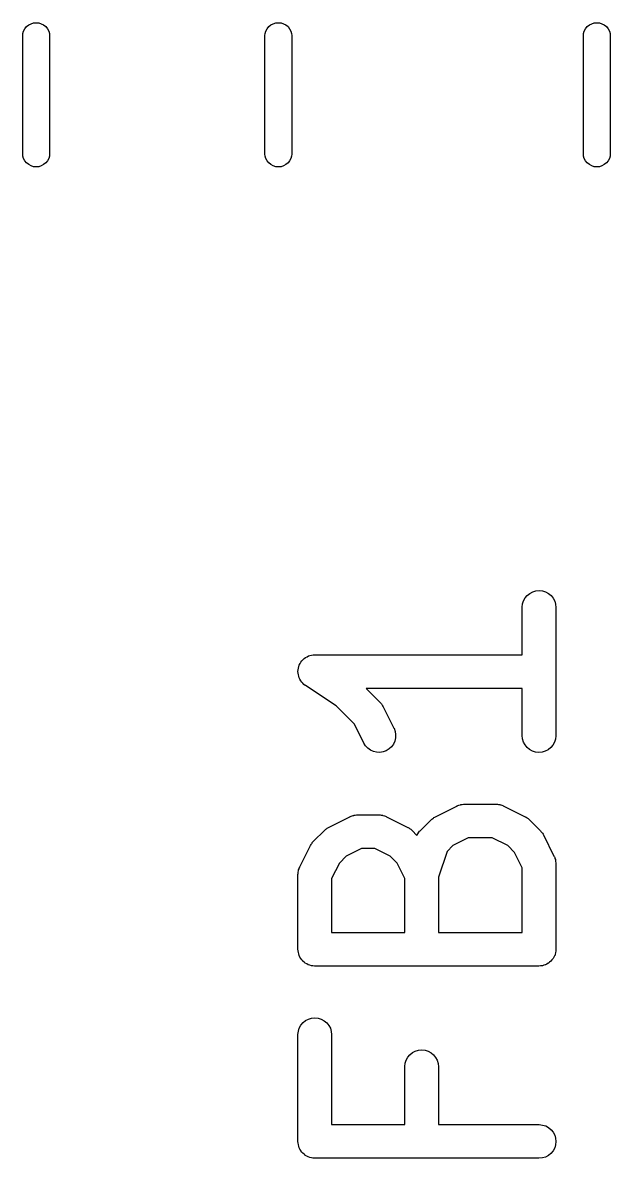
# Model space of a CAD drawing. Extents: x 50 to 150, y -150 to -50.
# Drawn here: x 110.15 to 112.77, y -62.24 to -57.18 of the extents above; entities that cross this region are included whole.
import ezdxf

# ---------------------------------------------------------------- set-up
doc = ezdxf.new("R2010")
doc.units = 0
doc.layers.add('BLACK', color=7, linetype='CONTINUOUS')

msp = doc.modelspace()

# ---------------------------------------------------------------- linework, layer by layer
at = {"layer": 'BLACK', "linetype": 'CONTINUOUS'}
for p, q in [((110.154, -57.2157), (110.16, -57.2053)), ((110.16, -57.2053), (110.167, -57.1961)), ((110.167, -57.1961), (110.177, -57.1886)), ((110.177, -57.1886), (110.187, -57.183)), ((110.187, -57.183), (110.198, -57.1796)), ((110.198, -57.1796), (110.21, -57.1785)), ((110.21, -57.1785), (110.222, -57.1796)), ((110.222, -57.1796), (110.233, -57.183)), ((110.233, -57.183), (110.243, -57.1886)), ((110.243, -57.1886), (110.253, -57.1961)), ((110.253, -57.1961), (110.26, -57.2053)), ((110.26, -57.2053), (110.266, -57.2157)), ((111.234, -57.2157), (111.24, -57.2053)), ((111.24, -57.2053), (111.247, -57.1961)), ((111.247, -57.1961), (111.257, -57.1886)), ((111.257, -57.1886), (111.267, -57.183)), ((111.267, -57.183), (111.278, -57.1796)), ((111.278, -57.1796), (111.29, -57.1785)), ((111.29, -57.1785), (111.302, -57.1796)), ((111.302, -57.1796), (111.313, -57.183)), ((111.313, -57.183), (111.323, -57.1886)), ((111.323, -57.1886), (111.333, -57.1961)), ((111.333, -57.1961), (111.34, -57.2053)), ((111.34, -57.2053), (111.346, -57.2157)), ((112.654, -57.2157), (112.66, -57.2053)), ((112.66, -57.2053), (112.667, -57.1961)), ((112.667, -57.1961), (112.677, -57.1886)), ((112.677, -57.1886), (112.687, -57.183)), ((112.687, -57.183), (112.698, -57.1796)), ((112.698, -57.1796), (112.71, -57.1785)), ((112.71, -57.1785), (112.722, -57.1796)), ((112.722, -57.1796), (112.733, -57.183)), ((112.733, -57.183), (112.743, -57.1886)), ((112.743, -57.1886), (112.753, -57.1961)), ((112.753, -57.1961), (112.76, -57.2053)), ((112.76, -57.2053), (112.766, -57.2157)), ((110.15, -57.2358), (110.151, -57.227)), ((110.15, -57.7642), (110.15, -57.2358)), ((110.151, -57.227), (110.154, -57.2157)), ((110.266, -57.2157), (110.269, -57.227)), ((110.269, -57.227), (110.27, -57.2358)), ((110.27, -57.2358), (110.27, -57.7642)), ((111.23, -57.2358), (111.231, -57.227)), ((111.23, -57.7642), (111.23, -57.2358)), ((111.231, -57.227), (111.234, -57.2157)), ((111.346, -57.2157), (111.349, -57.227)), ((111.349, -57.227), (111.35, -57.2358)), ((111.35, -57.2358), (111.35, -57.7642)), ((112.65, -57.2358), (112.651, -57.227)), ((112.65, -57.7642), (112.65, -57.2358)), ((112.651, -57.227), (112.654, -57.2157)), ((112.766, -57.2157), (112.769, -57.227)), ((112.769, -57.227), (112.77, -57.2358)), ((112.77, -57.2358), (112.77, -57.7642)), ((110.151, -57.773), (110.15, -57.7642)), ((110.27, -57.7642), (110.269, -57.773)), ((111.231, -57.773), (111.23, -57.7642)), ((111.35, -57.7642), (111.349, -57.773)), ((112.651, -57.773), (112.65, -57.7642)), ((112.77, -57.7642), (112.769, -57.773)), ((110.154, -57.7843), (110.151, -57.773)), ((110.16, -57.7947), (110.154, -57.7843)), ((110.167, -57.8039), (110.16, -57.7947)), ((110.177, -57.8114), (110.167, -57.8039)), ((110.187, -57.817), (110.177, -57.8114)), ((110.198, -57.8204), (110.187, -57.817)), ((110.21, -57.8215), (110.198, -57.8204)), ((110.222, -57.8204), (110.21, -57.8215)), ((110.233, -57.817), (110.222, -57.8204)), ((110.243, -57.8114), (110.233, -57.817)), ((110.253, -57.8039), (110.243, -57.8114)), ((110.26, -57.7947), (110.253, -57.8039)), ((110.266, -57.7843), (110.26, -57.7947)), ((110.269, -57.773), (110.266, -57.7843)), ((111.234, -57.7843), (111.231, -57.773)), ((111.24, -57.7947), (111.234, -57.7843)), ((111.247, -57.8039), (111.24, -57.7947)), ((111.257, -57.8114), (111.247, -57.8039)), ((111.267, -57.817), (111.257, -57.8114)), ((111.278, -57.8204), (111.267, -57.817)), ((111.29, -57.8215), (111.278, -57.8204)), ((111.302, -57.8204), (111.29, -57.8215)), ((111.313, -57.817), (111.302, -57.8204)), ((111.323, -57.8114), (111.313, -57.817)), ((111.333, -57.8039), (111.323, -57.8114)), ((111.34, -57.7947), (111.333, -57.8039)), ((111.346, -57.7843), (111.34, -57.7947)), ((111.349, -57.773), (111.346, -57.7843)), ((112.654, -57.7843), (112.651, -57.773)), ((112.66, -57.7947), (112.654, -57.7843)), ((112.667, -57.8039), (112.66, -57.7947)), ((112.677, -57.8114), (112.667, -57.8039)), ((112.687, -57.817), (112.677, -57.8114)), ((112.698, -57.8204), (112.687, -57.817)), ((112.71, -57.8215), (112.698, -57.8204)), ((112.722, -57.8204), (112.71, -57.8215)), ((112.733, -57.817), (112.722, -57.8204)), ((112.743, -57.8114), (112.733, -57.817)), ((112.753, -57.8039), (112.743, -57.8114)), ((112.76, -57.7947), (112.753, -57.8039)), ((112.766, -57.7843), (112.76, -57.7947)), ((112.769, -57.773), (112.766, -57.7843)), ((112.383, -59.7562), (112.39, -59.7433)), ((112.39, -59.7433), (112.4, -59.7321)), ((112.4, -59.7321), (112.411, -59.723)), ((112.411, -59.723), (112.424, -59.7162)), ((112.424, -59.7162), (112.438, -59.712)), ((112.438, -59.712), (112.453, -59.7107)), ((112.453, -59.7107), (112.467, -59.7122)), ((112.467, -59.7122), (112.481, -59.7166)), ((112.481, -59.7166), (112.494, -59.7235)), ((112.494, -59.7235), (112.506, -59.7329)), ((112.506, -59.7329), (112.515, -59.7442)), ((112.515, -59.7442), (112.522, -59.7571)), ((112.377, -59.7847), (112.379, -59.7701)), ((112.377, -59.7857), (112.377, -59.7847)), ((112.377, -59.9964), (112.377, -59.7857)), ((112.379, -59.7701), (112.383, -59.7562)), ((112.522, -59.7571), (112.526, -59.7711)), ((112.526, -59.7711), (112.527, -59.7857)), ((112.527, -59.7857), (112.527, -60.3571)), ((111.431, -60), (111.438, -59.9979)), ((111.438, -59.9978), (111.445, -59.9971)), ((111.438, -59.9979), (111.438, -59.9978)), ((111.438, -59.9978), (111.438, -59.9978)), ((111.445, -59.9971), (111.452, -59.9964)), ((111.452, -59.9964), (112.377, -59.9964)), ((111.379, -60.0562), (111.381, -60.0491)), ((111.381, -60.0491), (111.383, -60.0424)), ((111.383, -60.0423), (111.387, -60.0357)), ((111.383, -60.0424), (111.383, -60.0423)), ((111.383, -60.0423), (111.383, -60.0423)), ((111.387, -60.0357), (111.39, -60.0295)), ((111.39, -60.0294), (111.395, -60.0238)), ((111.39, -60.0295), (111.39, -60.0294)), ((111.39, -60.0294), (111.39, -60.0294)), ((111.395, -60.0238), (111.4, -60.0182)), ((111.4, -60.0181), (111.405, -60.0134)), ((111.4, -60.0182), (111.4, -60.0181)), ((111.4, -60.0182), (111.4, -60.0182)), ((111.405, -60.0134), (111.411, -60.009)), ((111.411, -60.0089), (111.418, -60.0054)), ((111.411, -60.009), (111.411, -60.0089)), ((111.411, -60.0089), (111.411, -60.0089)), ((111.418, -60.0054), (111.424, -60.0021)), ((111.424, -60.002), (111.431, -60)), ((111.424, -60.0021), (111.424, -60.002)), ((111.424, -60.0021), (111.424, -60.0021)), ((111.377, -60.0708), (111.378, -60.0636)), ((111.377, -60.0709), (111.377, -60.0708)), ((111.377, -60.0708), (111.377, -60.0708)), ((111.378, -60.0783), (111.377, -60.0709)), ((111.378, -60.0636), (111.379, -60.0563)), ((111.379, -60.0854), (111.378, -60.0783)), ((111.379, -60.0563), (111.379, -60.0562)), ((111.379, -60.0563), (111.379, -60.0563)), ((111.379, -60.0855), (111.379, -60.0854)), ((111.379, -60.0854), (111.379, -60.0854)), ((111.381, -60.0926), (111.379, -60.0855)), ((111.383, -60.0994), (111.381, -60.0926)), ((111.383, -60.0995), (111.383, -60.0994)), ((111.386, -60.1057), (111.383, -60.0995)), ((111.383, -60.0995), (111.383, -60.0995)), ((111.39, -60.1124), (111.386, -60.1057)), ((111.39, -60.1125), (111.39, -60.1124)), ((111.39, -60.1124), (111.39, -60.1124)), ((111.394, -60.1181), (111.39, -60.1125)), ((111.399, -60.1238), (111.394, -60.1181)), ((111.399, -60.1239), (111.399, -60.1238)), ((111.404, -60.1287), (111.399, -60.1239)), ((111.399, -60.1239), (111.399, -60.1239)), ((111.41, -60.1332), (111.404, -60.1287)), ((111.41, -60.1333), (111.41, -60.1332)), ((111.411, -60.1338), (111.41, -60.1333)), ((111.41, -60.1333), (111.41, -60.1333)), ((111.41, -60.1333), (111.41, -60.1333)), ((111.547, -60.2249), (111.411, -60.1338)), ((112.377, -60.1464), (111.681, -60.1464)), ((111.681, -60.1464), (111.744, -60.2089)), ((112.377, -60.3571), (112.377, -60.1464)), ((111.629, -60.3063), (111.547, -60.2249)), ((111.744, -60.2089), (111.744, -60.2096)), ((111.744, -60.2096), (111.747, -60.2129)), ((111.747, -60.2129), (111.75, -60.216)), ((111.75, -60.216), (111.751, -60.2186)), ((111.751, -60.2186), (111.753, -60.2211)), ((111.753, -60.2211), (111.755, -60.2248)), ((111.755, -60.2248), (111.758, -60.2284)), ((111.758, -60.2284), (111.805, -60.3236)), ((111.671, -60.3907), (111.629, -60.3063)), ((111.805, -60.3236), (111.806, -60.3245)), ((111.806, -60.3245), (111.811, -60.3383)), ((111.811, -60.3383), (111.813, -60.3527)), ((111.813, -60.3527), (111.812, -60.3674)), ((111.679, -60.4031), (111.671, -60.3907)), ((111.689, -60.4137), (111.679, -60.4031)), ((111.803, -60.3949), (111.794, -60.4068)), ((111.809, -60.3816), (111.803, -60.3949)), ((111.812, -60.3674), (111.809, -60.3816)), ((112.379, -60.3717), (112.377, -60.3571)), ((112.383, -60.3857), (112.379, -60.3717)), ((112.39, -60.3986), (112.383, -60.3857)), ((112.399, -60.41), (112.39, -60.3986)), ((112.514, -60.3995), (112.505, -60.4107)), ((112.521, -60.3867), (112.514, -60.3995)), ((112.526, -60.3727), (112.521, -60.3867)), ((112.527, -60.3582), (112.526, -60.3727)), ((112.527, -60.3571), (112.527, -60.3582)), ((111.701, -60.4222), (111.689, -60.4137)), ((111.714, -60.4282), (111.701, -60.4222)), ((111.728, -60.4315), (111.714, -60.4282)), ((111.743, -60.432), (111.728, -60.4315)), ((111.757, -60.4296), (111.743, -60.432)), ((111.771, -60.4245), (111.757, -60.4296)), ((111.784, -60.4168), (111.771, -60.4245)), ((111.794, -60.4068), (111.784, -60.4168)), ((112.41, -60.4193), (112.399, -60.41)), ((112.423, -60.4263), (112.41, -60.4193)), ((112.437, -60.4306), (112.423, -60.4263)), ((112.452, -60.4321), (112.437, -60.4306)), ((112.466, -60.4308), (112.452, -60.4321)), ((112.48, -60.4267), (112.466, -60.4308)), ((112.493, -60.4199), (112.48, -60.4267)), ((112.505, -60.4107), (112.493, -60.4199)), ((111.99, -60.7186), (112.086, -60.671)), ((112.086, -60.6706), (112.089, -60.6698)), ((112.086, -60.671), (112.086, -60.6706)), ((112.089, -60.6698), (112.09, -60.6688)), ((112.09, -60.6688), (112.095, -60.6673)), ((112.095, -60.6673), (112.1, -60.6655)), ((112.1, -60.6655), (112.102, -60.6652)), ((112.102, -60.6652), (112.104, -60.6645)), ((112.104, -60.6645), (112.11, -60.664)), ((112.11, -60.664), (112.115, -60.6632)), ((112.115, -60.6632), (112.117, -60.6633)), ((112.117, -60.6633), (112.119, -60.6631)), ((112.119, -60.6631), (112.262, -60.6631)), ((112.262, -60.6631), (112.263, -60.6631)), ((112.263, -60.6631), (112.265, -60.6633)), ((112.265, -60.6633), (112.267, -60.6633)), ((112.267, -60.6633), (112.272, -60.6642)), ((112.272, -60.6642), (112.277, -60.6647)), ((112.277, -60.6647), (112.28, -60.6654)), ((112.28, -60.6654), (112.282, -60.6658)), ((112.282, -60.6658), (112.287, -60.6676)), ((112.287, -60.6676), (112.291, -60.6692)), ((112.291, -60.6692), (112.293, -60.6702)), ((112.293, -60.6702), (112.295, -60.671)), ((112.295, -60.671), (112.391, -60.7186)), ((111.514, -60.7663), (111.609, -60.7186)), ((111.609, -60.7186), (111.61, -60.7182)), ((111.61, -60.7182), (111.612, -60.7174)), ((111.612, -60.7174), (111.614, -60.7164)), ((111.614, -60.7164), (111.619, -60.7149)), ((111.619, -60.7149), (111.624, -60.7131)), ((111.624, -60.7131), (111.626, -60.7128)), ((111.626, -60.7128), (111.628, -60.7121)), ((111.628, -60.7121), (111.633, -60.7116)), ((111.633, -60.7116), (111.638, -60.7108)), ((111.638, -60.7108), (111.641, -60.7109)), ((111.641, -60.7109), (111.643, -60.7107)), ((111.643, -60.7107), (111.738, -60.7107)), ((111.738, -60.7107), (111.739, -60.7107)), ((111.739, -60.7107), (111.741, -60.711)), ((111.741, -60.711), (111.744, -60.7109)), ((111.744, -60.7109), (111.749, -60.7118)), ((111.749, -60.7118), (111.754, -60.7124)), ((111.754, -60.7124), (111.756, -60.713)), ((111.756, -60.713), (111.758, -60.7134)), ((111.758, -60.7134), (111.763, -60.7152)), ((111.763, -60.7152), (111.768, -60.7168)), ((111.768, -60.7168), (111.77, -60.7178)), ((111.77, -60.7178), (111.772, -60.7186)), ((111.772, -60.7186), (111.867, -60.7663)), ((111.923, -60.7803), (111.971, -60.7327)), ((111.971, -60.7327), (111.972, -60.7319)), ((111.972, -60.7319), (111.975, -60.7293)), ((111.975, -60.7293), (111.978, -60.7264)), ((111.978, -60.7264), (111.981, -60.7248)), ((111.981, -60.7248), (111.983, -60.7228)), ((111.983, -60.7228), (111.987, -60.7209)), ((111.987, -60.7209), (111.99, -60.7186)), ((112.391, -60.7186), (112.392, -60.7191)), ((112.392, -60.7191), (112.395, -60.7214)), ((112.395, -60.7214), (112.399, -60.7234)), ((112.399, -60.7234), (112.401, -60.7254)), ((112.401, -60.7254), (112.404, -60.7271)), ((112.404, -60.7271), (112.407, -60.73)), ((112.407, -60.73), (112.41, -60.7327)), ((112.41, -60.7327), (112.458, -60.7803)), ((111.447, -60.8279), (111.495, -60.7803)), ((111.495, -60.7796), (111.499, -60.7769)), ((111.495, -60.7803), (111.495, -60.7796)), ((111.499, -60.7769), (111.502, -60.774)), ((111.502, -60.774), (111.504, -60.7724)), ((111.504, -60.7724), (111.507, -60.7704)), ((111.507, -60.7704), (111.511, -60.7685)), ((111.511, -60.7685), (111.514, -60.7663)), ((111.867, -60.7663), (111.868, -60.7667)), ((111.868, -60.7667), (111.871, -60.769)), ((111.871, -60.769), (111.875, -60.771)), ((111.875, -60.771), (111.877, -60.773)), ((111.877, -60.773), (111.88, -60.7747)), ((111.88, -60.7747), (111.883, -60.7776)), ((111.883, -60.7776), (111.886, -60.7803)), ((111.886, -60.7803), (111.908, -60.8021)), ((111.908, -60.8021), (111.909, -60.8)), ((111.909, -60.8), (111.912, -60.7953)), ((111.912, -60.7953), (111.913, -60.7936)), ((111.913, -60.7936), (111.914, -60.7916)), ((111.914, -60.7916), (111.917, -60.7876)), ((111.917, -60.7876), (111.92, -60.7835)), ((111.92, -60.7835), (111.922, -60.782)), ((111.922, -60.782), (111.923, -60.7803)), ((112.458, -60.7803), (112.459, -60.781)), ((112.459, -60.781), (112.461, -60.7843)), ((112.461, -60.7843), (112.464, -60.7874)), ((112.464, -60.7874), (112.466, -60.79)), ((112.466, -60.79), (112.468, -60.7925)), ((112.468, -60.7925), (112.47, -60.7962)), ((112.47, -60.7962), (112.472, -60.7998)), ((112.472, -60.7998), (112.519, -60.895)), ((111.385, -60.9426), (111.433, -60.8474)), ((111.433, -60.8465), (111.436, -60.8429)), ((111.433, -60.8474), (111.433, -60.8465)), ((111.436, -60.8429), (111.438, -60.8392)), ((111.438, -60.8392), (111.44, -60.8368)), ((111.44, -60.8368), (111.441, -60.8342)), ((111.441, -60.8342), (111.444, -60.8312)), ((111.444, -60.8312), (111.447, -60.8279)), ((112.068, -60.8474), (112.042, -60.8738)), ((112.137, -60.8131), (112.068, -60.8474)), ((112.244, -60.8131), (112.137, -60.8131)), ((112.313, -60.8474), (112.244, -60.8131)), ((112.343, -60.8778), (112.313, -60.8474)), ((111.592, -60.895), (111.562, -60.9254)), ((111.661, -60.8607), (111.592, -60.895)), ((111.72, -60.8607), (111.661, -60.8607)), ((111.789, -60.895), (111.72, -60.8607)), ((111.819, -60.9254), (111.789, -60.895)), ((112.042, -60.8738), (112.004, -60.9884)), ((112.377, -60.9463), (112.343, -60.8778)), ((112.519, -60.895), (112.52, -60.896)), ((112.52, -60.896), (112.521, -60.898)), ((112.521, -60.898), (112.522, -60.9)), ((112.522, -60.9), (112.523, -60.9049)), ((112.523, -60.9049), (112.525, -60.9097)), ((112.525, -60.9097), (112.525, -60.9119)), ((111.378, -60.9657), (111.379, -60.9606)), ((111.379, -60.9606), (111.38, -60.9585)), ((111.38, -60.9563), (111.382, -60.9515)), ((111.38, -60.9585), (111.38, -60.9563)), ((111.382, -60.9515), (111.383, -60.9466)), ((111.383, -60.9466), (111.385, -60.9447)), ((111.385, -60.9447), (111.385, -60.9426)), ((111.562, -60.9254), (111.527, -60.9939)), ((111.854, -60.9939), (111.819, -60.9254)), ((112.377, -61.2345), (112.377, -60.9463)), ((112.525, -60.9119), (112.526, -60.914)), ((112.526, -60.914), (112.526, -60.9191)), ((112.526, -60.9191), (112.527, -60.9242)), ((112.527, -60.9242), (112.527, -60.9264)), ((112.527, -60.9264), (112.527, -60.9286)), ((112.527, -60.9286), (112.527, -61.3095)), ((111.377, -60.9751), (111.378, -60.9729)), ((111.377, -60.9762), (111.377, -60.9751)), ((111.377, -61.3095), (111.377, -60.9762)), ((111.378, -60.9707), (111.378, -60.9657)), ((111.378, -60.9729), (111.378, -60.9707)), ((111.527, -60.9939), (111.527, -61.2345)), ((111.854, -61.2345), (111.854, -60.9939)), ((112.004, -60.9884), (112.004, -61.2345)), ((111.527, -61.2345), (111.854, -61.2345)), ((112.004, -61.2345), (112.377, -61.2345)), ((111.378, -61.3166), (111.377, -61.3095)), ((112.527, -61.3095), (112.527, -61.31)), ((112.527, -61.31), (112.527, -61.31)), ((112.527, -61.31), (112.527, -61.3101)), ((112.527, -61.3101), (112.527, -61.3106)), ((112.527, -61.3106), (112.527, -61.3176)), ((111.379, -61.3236), (111.378, -61.3166)), ((111.379, -61.3238), (111.379, -61.3236)), ((111.379, -61.3241), (111.379, -61.3238)), ((111.381, -61.3308), (111.379, -61.3241)), ((111.383, -61.3376), (111.381, -61.3308)), ((111.383, -61.3379), (111.383, -61.3376)), ((111.383, -61.3381), (111.383, -61.3379)), ((111.386, -61.3443), (111.383, -61.3381)), ((111.39, -61.3506), (111.386, -61.3443)), ((111.39, -61.3508), (111.39, -61.3506)), ((111.39, -61.351), (111.39, -61.3508)), ((111.394, -61.3565), (111.39, -61.351)), ((111.399, -61.362), (111.394, -61.3565)), ((111.399, -61.3622), (111.399, -61.362)), ((111.399, -61.3624), (111.399, -61.3622)), ((111.405, -61.3669), (111.399, -61.3624)), ((112.505, -61.3631), (112.499, -61.3675)), ((112.51, -61.3573), (112.505, -61.3627)), ((112.505, -61.3627), (112.505, -61.3629)), ((112.505, -61.3629), (112.505, -61.3631)), ((112.514, -61.3519), (112.51, -61.3573)), ((112.515, -61.3515), (112.514, -61.3517)), ((112.514, -61.3517), (112.514, -61.3519)), ((112.518, -61.3453), (112.515, -61.3515)), ((112.521, -61.3391), (112.518, -61.3453)), ((112.522, -61.3386), (112.521, -61.3388)), ((112.521, -61.3388), (112.521, -61.3391)), ((112.524, -61.3318), (112.522, -61.3386)), ((112.526, -61.3251), (112.524, -61.3318)), ((112.527, -61.3176), (112.526, -61.3246)), ((112.526, -61.3246), (112.526, -61.3249)), ((112.526, -61.3249), (112.526, -61.3251)), ((111.41, -61.3714), (111.405, -61.3669)), ((111.41, -61.3715), (111.41, -61.3714)), ((111.41, -61.3717), (111.41, -61.3715)), ((111.417, -61.375), (111.41, -61.3717)), ((111.423, -61.3785), (111.417, -61.375)), ((111.423, -61.3787), (111.423, -61.3785)), ((111.423, -61.3785), (111.423, -61.3785)), ((111.43, -61.3808), (111.423, -61.3787)), ((111.437, -61.3829), (111.43, -61.3808)), ((111.437, -61.383), (111.437, -61.3829)), ((111.437, -61.3829), (111.437, -61.3829)), ((111.444, -61.3837), (111.437, -61.383)), ((111.451, -61.3845), (111.444, -61.3837)), ((111.452, -61.3845), (111.451, -61.3845)), ((112.452, -61.3845), (111.452, -61.3845)), ((111.452, -61.3845), (111.452, -61.3845)), ((111.452, -61.3845), (111.452, -61.3845)), ((111.452, -61.3845), (111.452, -61.3845)), ((112.459, -61.3838), (112.452, -61.3845)), ((112.466, -61.3832), (112.459, -61.3838)), ((112.467, -61.3831), (112.466, -61.3832)), ((112.474, -61.3811), (112.467, -61.3831)), ((112.467, -61.3831), (112.467, -61.3831)), ((112.48, -61.3791), (112.474, -61.3811)), ((112.481, -61.3789), (112.48, -61.3791)), ((112.487, -61.3755), (112.481, -61.3789)), ((112.481, -61.3789), (112.481, -61.3789)), ((112.493, -61.3723), (112.487, -61.3755)), ((112.494, -61.3721), (112.493, -61.3723)), ((112.499, -61.3675), (112.494, -61.372)), ((112.494, -61.372), (112.494, -61.3721)), ((111.424, -61.6209), (111.438, -61.6168)), ((111.438, -61.6168), (111.453, -61.6155)), ((111.453, -61.6155), (111.467, -61.617)), ((111.467, -61.617), (111.481, -61.6213)), ((111.379, -61.6749), (111.383, -61.6609)), ((111.383, -61.6609), (111.39, -61.6481)), ((111.39, -61.6481), (111.4, -61.6369)), ((111.4, -61.6369), (111.411, -61.6277)), ((111.411, -61.6277), (111.424, -61.6209)), ((111.481, -61.6213), (111.494, -61.6283)), ((111.494, -61.6283), (111.506, -61.6376)), ((111.506, -61.6376), (111.515, -61.649)), ((111.515, -61.649), (111.522, -61.6619)), ((111.522, -61.6619), (111.526, -61.6759)), ((111.377, -61.6894), (111.379, -61.6749)), ((111.377, -61.6905), (111.377, -61.6894)), ((111.377, -62.1667), (111.377, -61.6905)), ((111.526, -61.6759), (111.527, -61.6905)), ((111.527, -61.6905), (111.527, -62.0917)), ((111.876, -61.7797), (111.888, -61.7706)), ((111.888, -61.7706), (111.9, -61.7638)), ((111.9, -61.7638), (111.915, -61.7597)), ((111.915, -61.7597), (111.929, -61.7583)), ((111.929, -61.7583), (111.944, -61.7599)), ((111.944, -61.7599), (111.958, -61.7642)), ((111.958, -61.7642), (111.971, -61.7712)), ((111.854, -61.8323), (111.855, -61.8177)), ((111.855, -61.8177), (111.86, -61.8038)), ((111.86, -61.8038), (111.867, -61.791)), ((111.867, -61.791), (111.876, -61.7797)), ((111.971, -61.7712), (111.982, -61.7805)), ((111.982, -61.7805), (111.991, -61.7918)), ((111.991, -61.7918), (111.998, -61.8048)), ((111.998, -61.8048), (112.002, -61.8188)), ((112.002, -61.8188), (112.004, -61.8333)), ((111.854, -61.8333), (111.854, -61.8323)), ((111.854, -62.0917), (111.854, -61.8333)), ((112.004, -61.8333), (112.004, -62.0917)), ((111.527, -62.0917), (111.854, -62.0917)), ((112.004, -62.0917), (112.452, -62.0917)), ((112.452, -62.0917), (112.453, -62.0917)), ((112.453, -62.0917), (112.468, -62.0933)), ((112.468, -62.0933), (112.482, -62.0977)), ((112.482, -62.0977), (112.495, -62.1048)), ((112.495, -62.1048), (112.506, -62.1142)), ((112.506, -62.1142), (112.515, -62.1256)), ((111.378, -62.1737), (111.377, -62.1667)), ((111.379, -62.1807), (111.378, -62.1737)), ((112.515, -62.1256), (112.522, -62.1386)), ((112.522, -62.1386), (112.526, -62.1526)), ((112.526, -62.1526), (112.527, -62.1672)), ((112.527, -62.1672), (112.526, -62.1817)), ((111.379, -62.181), (111.379, -62.1807)), ((111.379, -62.1812), (111.379, -62.181)), ((111.381, -62.188), (111.379, -62.1812)), ((111.383, -62.1948), (111.381, -62.188)), ((111.383, -62.195), (111.383, -62.1948)), ((111.383, -62.1952), (111.383, -62.195)), ((111.386, -62.2015), (111.383, -62.1952)), ((111.39, -62.2077), (111.386, -62.2015)), ((111.39, -62.2079), (111.39, -62.2077)), ((111.39, -62.2082), (111.39, -62.2079)), ((111.394, -62.2137), (111.39, -62.2082)), ((111.399, -62.2191), (111.394, -62.2137)), ((111.399, -62.2193), (111.399, -62.2191)), ((111.399, -62.2195), (111.399, -62.2193)), ((111.405, -62.224), (111.399, -62.2195)), ((111.41, -62.2285), (111.405, -62.224)), ((112.505, -62.2199), (112.494, -62.2291)), ((112.515, -62.2086), (112.505, -62.2199)), ((112.522, -62.1957), (112.515, -62.2086)), ((112.526, -62.1817), (112.522, -62.1957)), ((111.41, -62.2287), (111.41, -62.2285)), ((111.41, -62.2288), (111.41, -62.2287)), ((111.417, -62.2322), (111.41, -62.2288)), ((111.423, -62.2356), (111.417, -62.2322)), ((111.423, -62.2357), (111.423, -62.2356)), ((111.423, -62.2358), (111.423, -62.2357)), ((111.43, -62.2379), (111.423, -62.2358)), ((111.437, -62.24), (111.43, -62.2379)), ((111.437, -62.2401), (111.437, -62.24)), ((111.444, -62.2409), (111.437, -62.2401)), ((111.437, -62.2401), (111.437, -62.2401)), ((111.451, -62.2417), (111.444, -62.2409)), ((111.452, -62.2417), (111.451, -62.2417)), ((112.452, -62.2417), (111.452, -62.2417)), ((111.452, -62.2417), (111.452, -62.2417)), ((111.452, -62.2417), (111.452, -62.2417)), ((111.452, -62.2417), (111.452, -62.2417)), ((112.467, -62.2402), (112.452, -62.2417)), ((112.481, -62.236), (112.467, -62.2402)), ((112.494, -62.2291), (112.481, -62.236))]:
    msp.add_line(p, q, dxfattribs=at)

doc.saveas('drawing.dxf')
